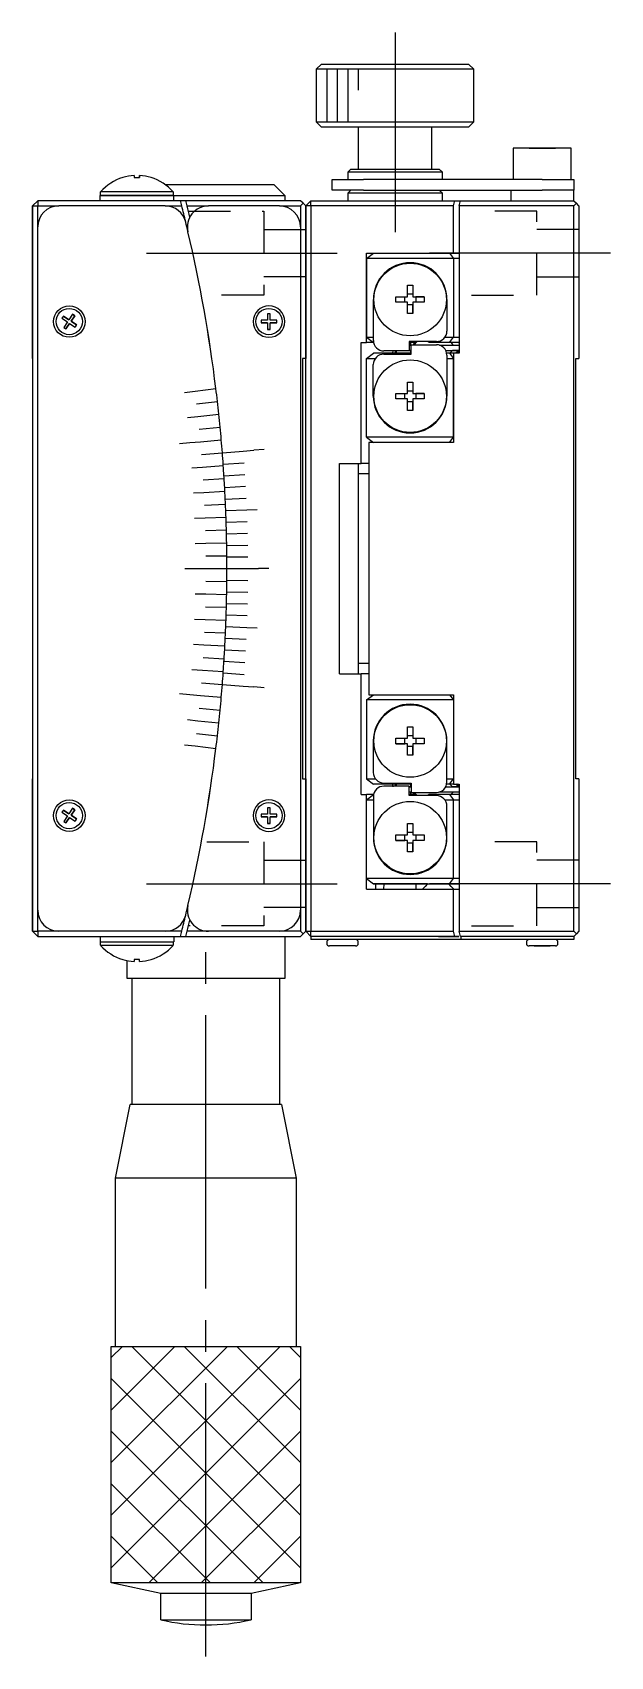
# Model space of a CAD drawing. Extents: x -73 to 144, y 109 to 287.
# Drawn here: x 116.2 to 143.7, y 209.3 to 286.6 of the extents above; entities that cross this region are included whole.
import ezdxf

# ---------------------------------------------------------------- set-up
doc = ezdxf.new("R2010")
doc.units = 0
doc.linetypes.add('CENTER', pattern=[17.5, 13, -1.5, 1.5, -1.5])
doc.linetypes.add('DASHED', pattern=[3.5, 2, -1.5])
doc.layers.get('0').update_dxf_attribs({"linetype": 'CONTINUOUS'})
doc.layers.add('CENTER', color=1, linetype='CENTER')

msp = doc.modelspace()

# ---------------------------------------------------------------- linework, layer by layer
at = {"color": 7, "linetype": 'CONTINUOUS'}
for p, q in [((129.981, 285.077), (129.731, 284.827)), ((129.981, 285.077), (133.481, 285.077)), ((133.481, 285.077), (136.981, 285.077)), ((137.231, 284.827), (136.981, 285.077)), ((133.481, 284.827), (129.731, 284.827)), ((129.731, 284.827), (129.731, 282.327)), ((137.231, 284.827), (133.481, 284.827)), ((137.231, 282.327), (137.231, 284.827)), ((129.731, 282.327), (133.481, 282.327)), ((129.731, 282.327), (129.981, 282.077)), ((133.481, 282.077), (129.981, 282.077)), ((131.731, 282.077), (131.731, 280.077)), ((133.481, 282.327), (137.231, 282.327)), ((136.981, 282.077), (133.481, 282.077)), ((135.231, 280.077), (135.231, 282.077)), ((136.981, 282.077), (137.231, 282.327)), ((141.856, 281.077), (139.106, 281.077)), ((141.856, 281.077), (139.106, 281.077)), ((139.106, 281.077), (139.106, 279.577)), ((139.856, 281.077), (140.481, 281.077)), ((140.481, 281.077), (139.856, 281.077)), ((141.106, 281.077), (140.481, 281.077)), ((140.481, 281.077), (141.106, 281.077)), ((141.856, 279.577), (141.856, 281.077)), ((120.524, 279.676), (120.525, 279.672)), ((121.069, 279.77), (121.069, 279.672)), ((121.069, 279.672), (121.329, 279.672)), ((121.329, 279.672), (121.329, 279.77)), ((121.329, 279.77), (121.329, 279.672)), ((121.873, 279.672), (121.875, 279.676)), ((121.873, 279.672), (121.875, 279.676)), ((131.381, 280.077), (131.231, 279.927)), ((133.481, 279.927), (131.231, 279.927)), ((131.231, 279.927), (131.231, 279.577)), ((131.381, 280.077), (133.481, 280.077)), ((133.481, 280.077), (135.581, 280.077)), ((135.731, 279.927), (133.481, 279.927)), ((135.731, 279.927), (135.581, 280.077)), ((135.731, 279.577), (135.731, 279.927)), ((119.474, 278.827), (119.474, 278.998)), ((122.924, 278.998), (119.474, 278.998)), ((127.731, 279.327), (122.566, 279.327)), ((122.924, 278.998), (122.924, 278.827)), ((127.731, 279.327), (128.231, 278.827)), ((130.481, 279.077), (130.481, 279.577)), ((130.481, 279.577), (131.981, 279.577)), ((131.981, 279.077), (130.481, 279.077)), ((131.381, 279.077), (131.231, 278.927)), ((135.731, 278.927), (131.231, 278.927)), ((131.231, 278.927), (131.231, 278.577)), ((140.481, 279.577), (131.981, 279.577)), ((131.981, 279.077), (140.481, 279.077)), ((135.731, 278.927), (135.581, 279.077)), ((135.731, 278.577), (135.731, 278.927)), ((138.981, 279.077), (138.981, 278.577)), ((140.481, 279.577), (141.981, 279.577)), ((141.981, 279.077), (140.481, 279.077)), ((141.981, 279.577), (141.981, 279.077)), ((141.981, 278.577), (141.981, 279.077)), ((116.231, 278.327), (116.481, 278.577)), ((116.231, 271.077), (116.231, 278.327)), ((116.231, 278.327), (116.231, 251.077)), ((116.231, 278.327), (116.481, 278.327)), ((123.266, 278.577), (116.481, 278.577)), ((116.481, 278.577), (116.481, 278.327)), ((116.481, 278.327), (117.481, 278.327)), ((116.481, 277.327), (116.481, 278.327)), ((122.547, 278.327), (117.481, 278.327)), ((119.445, 278.577), (119.445, 278.827)), ((119.445, 278.827), (119.449, 278.827)), ((119.445, 278.827), (119.449, 278.827)), ((119.449, 278.577), (119.449, 278.827)), ((119.449, 278.827), (122.949, 278.827)), ((119.449, 278.827), (119.474, 278.827)), ((122.924, 278.827), (119.474, 278.827)), ((122.547, 278.327), (123.33, 278.327)), ((122.924, 278.827), (122.949, 278.827)), ((122.924, 278.827), (128.231, 278.827)), ((122.949, 278.577), (122.949, 278.827)), ((123.525, 278.577), (123.266, 278.577)), ((128.981, 278.577), (123.525, 278.577)), ((123.588, 278.327), (124.603, 278.327)), ((127.981, 278.327), (124.603, 278.327)), ((127.981, 278.327), (128.981, 278.327)), ((128.231, 278.827), (128.231, 278.577)), ((129.106, 278.452), (128.981, 278.577)), ((128.981, 278.327), (129.106, 278.452)), ((128.981, 278.327), (128.981, 277.327)), ((129.106, 278.452), (129.231, 278.327)), ((129.481, 278.577), (129.231, 278.327)), ((129.481, 278.577), (129.231, 278.327)), ((129.231, 278.327), (129.231, 271.077)), ((129.231, 251.077), (129.231, 278.327)), ((129.481, 278.327), (129.231, 278.327)), ((129.231, 271.077), (129.231, 278.327)), ((129.481, 278.327), (129.481, 278.577)), ((129.481, 278.577), (136.33, 278.577)), ((129.481, 278.327), (129.481, 243.827)), ((136.266, 278.327), (129.481, 278.327)), ((136.266, 276.077), (136.266, 278.327)), ((136.33, 278.577), (136.588, 278.577)), ((136.525, 278.327), (136.525, 271.327)), ((141.981, 278.327), (136.525, 278.327)), ((136.588, 278.577), (141.981, 278.577)), ((141.981, 278.577), (142.106, 278.452)), ((142.106, 278.452), (141.981, 278.327)), ((141.981, 261.077), (141.981, 278.327)), ((142.231, 278.327), (142.106, 278.452)), ((142.231, 278.327), (142.231, 271.077)), ((116.481, 244.827), (116.481, 277.327)), ((123.747, 276.576), (123.739, 276.577)), ((128.981, 277.327), (128.981, 244.827)), ((123.751, 276.518), (123.76, 276.519)), ((132.128, 275.827), (132.455, 276.077)), ((132.128, 276.077), (134.981, 276.077)), ((132.128, 275.827), (132.128, 276.077)), ((132.128, 275.827), (132.128, 272.077)), ((136.266, 275.827), (132.128, 275.827)), ((132.128, 272.077), (132.128, 275.827)), ((134.981, 276.077), (136.266, 276.077)), ((136.072, 276.077), (136.266, 275.827)), ((136.266, 276.077), (136.525, 276.077)), ((136.266, 275.827), (136.266, 272.077)), ((136.525, 275.827), (136.266, 275.827)), ((124.065, 275.099), (124.059, 275.098)), ((134.069, 274.551), (134.329, 274.551)), ((134.069, 274.007), (134.069, 274.551)), ((134.329, 274.551), (134.329, 274.007)), ((134.329, 274.551), (134.329, 274.139)), ((132.449, 271.927), (132.449, 273.877)), ((133.525, 274.007), (134.069, 274.007)), ((133.525, 273.747), (133.525, 274.007)), ((133.525, 274.007), (133.938, 274.007)), ((134.069, 273.747), (133.525, 273.747)), ((133.938, 274.007), (134.069, 274.007)), ((133.938, 273.747), (133.938, 274.007)), ((134.069, 274.139), (134.329, 274.139)), ((134.069, 273.203), (134.069, 273.747)), ((134.329, 273.615), (134.069, 273.615)), ((134.329, 274.139), (134.329, 274.007)), ((134.329, 274.007), (134.873, 274.007)), ((134.329, 274.007), (134.461, 274.007)), ((134.329, 273.747), (134.329, 273.203)), ((134.873, 273.747), (134.329, 273.747)), ((134.329, 273.747), (134.329, 273.615)), ((134.329, 273.203), (134.329, 273.615)), ((134.873, 274.007), (134.461, 274.007)), ((134.461, 274.007), (134.461, 273.747)), ((134.873, 274.007), (134.873, 273.747)), ((135.949, 273.877), (135.949, 272.377)), ((117.705, 273.088), (117.635, 272.985)), ((117.635, 272.985), (117.894, 272.81)), ((117.964, 272.914), (117.705, 273.088)), ((117.705, 273.088), (117.964, 272.914)), ((117.894, 272.81), (117.72, 272.551)), ((117.823, 272.481), (117.998, 272.74)), ((117.998, 272.74), (117.823, 272.481)), ((118.139, 273.173), (117.964, 272.914)), ((117.998, 272.74), (118.257, 272.566)), ((118.068, 272.844), (118.242, 273.103)), ((118.242, 273.103), (118.068, 272.844)), ((118.327, 272.669), (118.068, 272.844)), ((118.068, 272.844), (118.327, 272.669)), ((118.242, 273.103), (118.139, 273.173)), ((118.139, 273.173), (118.242, 273.103)), ((127.106, 272.89), (127.106, 272.765)), ((127.419, 272.89), (127.106, 272.89)), ((127.106, 272.765), (127.419, 272.765)), ((127.419, 272.765), (127.106, 272.765)), ((127.419, 273.202), (127.419, 272.89)), ((127.544, 273.202), (127.419, 273.202)), ((127.419, 272.765), (127.419, 272.452)), ((127.544, 272.89), (127.544, 273.202)), ((127.856, 272.89), (127.544, 272.89)), ((127.544, 272.452), (127.544, 272.765)), ((127.544, 272.765), (127.856, 272.765)), ((127.856, 272.765), (127.544, 272.765)), ((127.856, 272.765), (127.856, 272.89)), ((134.329, 273.203), (134.069, 273.203)), ((117.72, 272.551), (117.823, 272.481)), ((118.257, 272.566), (118.327, 272.669)), ((118.327, 272.669), (118.257, 272.566)), ((127.419, 272.452), (127.544, 272.452)), ((127.544, 272.452), (127.419, 272.452)), ((132.128, 272.077), (132.455, 271.827)), ((132.128, 271.827), (132.128, 272.077)), ((132.128, 272.077), (132.449, 272.077)), ((135.849, 272.077), (136.266, 272.077)), ((136.072, 271.827), (136.266, 272.077)), ((136.266, 272.077), (136.525, 272.077)), ((131.869, 271.827), (132.128, 271.827)), ((131.869, 266.077), (131.869, 271.827)), ((132.455, 271.827), (132.128, 271.827)), ((132.128, 271.077), (132.455, 271.327)), ((132.459, 271.827), (132.455, 271.827)), ((133.427, 271.327), (132.455, 271.327)), ((132.945, 271.277), (134.245, 271.277)), ((134.149, 271.427), (132.949, 271.427)), ((134.149, 271.427), (132.949, 271.427)), ((133.379, 271.33), (133.39, 271.452)), ((134.245, 271.327), (133.427, 271.327)), ((133.465, 271.277), (133.427, 271.327)), ((133.481, 271.427), (133.481, 271.327)), ((133.531, 271.427), (133.538, 271.327)), ((135.449, 271.877), (134.149, 271.877)), ((134.149, 271.877), (134.149, 271.427)), ((135.449, 271.877), (134.149, 271.877)), ((134.481, 271.827), (134.149, 271.827)), ((134.149, 271.702), (134.245, 271.702)), ((134.149, 271.452), (134.245, 271.452)), ((134.149, 271.452), (134.245, 271.452)), ((134.245, 271.452), (134.149, 271.452)), ((134.245, 271.452), (134.149, 271.452)), ((134.231, 271.702), (134.231, 271.827)), ((134.245, 271.452), (134.231, 271.452)), ((134.231, 271.327), (134.231, 271.452)), ((134.245, 271.452), (134.231, 271.452)), ((134.231, 271.452), (134.245, 271.452)), ((134.245, 271.452), (134.231, 271.452)), ((134.245, 271.277), (134.245, 271.727)), ((134.245, 271.727), (135.445, 271.727)), ((134.409, 271.827), (134.34, 271.727)), ((134.534, 271.877), (134.388, 271.727)), ((135.103, 271.827), (135.038, 271.877)), ((136.072, 271.827), (135.103, 271.827)), ((135.601, 271.702), (136.525, 271.702)), ((135.892, 271.452), (136.241, 271.452)), ((135.892, 271.452), (136.525, 271.452)), ((136.072, 271.327), (135.935, 271.327)), ((135.945, 271.227), (135.945, 269.277)), ((136.525, 271.827), (136.072, 271.827)), ((136.072, 271.327), (136.266, 271.077)), ((136.266, 271.327), (136.072, 271.327)), ((136.092, 271.327), (136.214, 271.452)), ((136.252, 271.702), (136.168, 271.827)), ((136.525, 271.452), (136.214, 271.452)), ((136.214, 271.452), (136.525, 271.452)), ((136.241, 271.452), (136.525, 271.452)), ((136.266, 271.327), (136.266, 271.077)), ((136.525, 271.327), (136.266, 271.327)), ((136.525, 271.794), (136.491, 271.827)), ((136.525, 271.342), (136.511, 271.327)), ((129.081, 271.077), (129.081, 251.077)), ((129.231, 271.077), (129.081, 271.077)), ((132.128, 267.327), (132.128, 271.077)), ((132.128, 271.077), (132.545, 271.077)), ((132.445, 269.277), (132.445, 270.777)), ((135.945, 271.077), (136.266, 271.077)), ((136.266, 267.327), (136.266, 271.077)), ((136.266, 271.077), (136.266, 267.327)), ((142.081, 271.077), (142.231, 271.077)), ((142.081, 251.077), (142.081, 271.077)), ((134.069, 269.951), (134.329, 269.951)), ((134.069, 269.407), (134.069, 269.951)), ((134.329, 269.951), (134.329, 269.407)), ((134.329, 269.951), (134.329, 269.539)), ((133.525, 269.407), (134.069, 269.407)), ((133.525, 269.147), (133.525, 269.407)), ((133.525, 269.407), (133.938, 269.407)), ((134.069, 269.147), (133.525, 269.147)), ((133.938, 269.407), (134.069, 269.407)), ((133.938, 269.147), (133.938, 269.407)), ((134.069, 269.539), (134.329, 269.539)), ((134.069, 268.603), (134.069, 269.147)), ((134.329, 269.015), (134.069, 269.015)), ((134.329, 269.539), (134.329, 269.407)), ((134.329, 269.407), (134.873, 269.407)), ((134.329, 269.407), (134.461, 269.407)), ((134.329, 269.147), (134.329, 268.603)), ((134.873, 269.147), (134.329, 269.147)), ((134.329, 269.147), (134.329, 269.015)), ((134.329, 268.603), (134.329, 269.015)), ((134.873, 269.407), (134.461, 269.407)), ((134.461, 269.407), (134.461, 269.147)), ((134.873, 269.407), (134.873, 269.147)), ((134.329, 268.603), (134.069, 268.603)), ((136.266, 267.327), (132.128, 267.327)), ((132.128, 267.327), (132.455, 267.077)), ((136.072, 267.077), (136.266, 267.327)), ((136.266, 267.327), (136.266, 267.077)), ((132.231, 267.077), (132.231, 255.077)), ((136.266, 267.077), (132.231, 267.077)), ((132.231, 267.077), (132.231, 255.077)), ((130.831, 266.077), (131.869, 266.077)), ((130.831, 256.077), (130.831, 266.077)), ((131.731, 266.077), (131.731, 256.077)), ((132.231, 266.077), (131.869, 266.077)), ((132.231, 265.577), (131.731, 265.577)), ((141.981, 243.827), (141.981, 261.077)), ((131.731, 256.577), (132.231, 256.577)), ((130.831, 256.077), (131.869, 256.077)), ((131.869, 250.327), (131.869, 256.077)), ((132.231, 256.077), (131.869, 256.077)), ((132.128, 254.827), (132.455, 255.077)), ((132.231, 255.077), (136.266, 255.077)), ((136.072, 255.077), (136.266, 254.827)), ((136.266, 255.077), (136.266, 254.827)), ((136.266, 254.827), (132.128, 254.827)), ((132.128, 254.827), (132.128, 251.077)), ((136.266, 254.827), (136.266, 251.077)), ((136.266, 254.827), (136.266, 251.077)), ((134.069, 253.551), (134.329, 253.551)), ((134.069, 253.007), (134.069, 253.551)), ((134.329, 253.551), (134.329, 253.007)), ((134.329, 253.551), (134.329, 253.139)), ((132.445, 252.877), (132.445, 251.377)), ((133.525, 253.007), (134.069, 253.007)), ((133.525, 252.747), (133.525, 253.007)), ((134.069, 252.747), (133.525, 252.747)), ((133.525, 252.747), (133.938, 252.747)), ((133.938, 252.747), (133.938, 253.007)), ((134.069, 252.747), (133.938, 252.747)), ((134.069, 253.139), (134.329, 253.139)), ((134.069, 252.203), (134.069, 252.747)), ((134.329, 252.615), (134.069, 252.615)), ((134.329, 253.139), (134.329, 253.007)), ((134.329, 253.007), (134.873, 253.007)), ((134.329, 252.747), (134.329, 252.203)), ((134.873, 252.747), (134.329, 252.747)), ((134.329, 252.747), (134.329, 252.615)), ((134.461, 252.747), (134.329, 252.747)), ((134.329, 252.203), (134.329, 252.615)), ((134.461, 253.007), (134.461, 252.747)), ((134.873, 252.747), (134.461, 252.747)), ((134.873, 253.007), (134.873, 252.747)), ((135.945, 250.927), (135.945, 252.877)), ((134.329, 252.203), (134.069, 252.203)), ((116.231, 243.827), (116.231, 251.077)), ((116.231, 251.077), (116.231, 243.827)), ((129.081, 251.077), (129.231, 251.077)), ((129.231, 251.077), (129.231, 243.827)), ((129.231, 243.827), (129.231, 251.077)), ((129.231, 243.827), (129.231, 251.077)), ((132.128, 251.077), (132.455, 250.827)), ((132.128, 251.077), (132.545, 251.077)), ((135.945, 251.077), (136.266, 251.077)), ((136.072, 250.827), (136.266, 251.077)), ((136.266, 251.077), (136.266, 250.827)), ((142.231, 251.077), (142.081, 251.077)), ((142.231, 251.077), (142.231, 243.827)), ((131.869, 250.327), (132.128, 250.327)), ((132.128, 250.077), (132.455, 250.327)), ((132.128, 250.077), (132.128, 250.327)), ((132.455, 250.327), (132.128, 250.327)), ((133.427, 250.827), (132.455, 250.827)), ((132.459, 250.327), (132.455, 250.327)), ((132.945, 250.877), (134.245, 250.877)), ((134.149, 250.727), (132.949, 250.727)), ((134.149, 250.727), (132.949, 250.727)), ((133.39, 250.702), (133.379, 250.823)), ((133.465, 250.877), (133.427, 250.827)), ((134.245, 250.827), (133.427, 250.827)), ((133.481, 250.827), (133.481, 250.727)), ((133.538, 250.827), (133.531, 250.727)), ((134.149, 250.277), (134.149, 250.727)), ((134.149, 250.702), (134.245, 250.702)), ((134.149, 250.702), (134.245, 250.702)), ((134.245, 250.702), (134.149, 250.702)), ((134.245, 250.702), (134.149, 250.702)), ((134.149, 250.452), (134.245, 250.452)), ((134.481, 250.327), (134.149, 250.327)), ((134.231, 250.702), (134.231, 250.827)), ((134.245, 250.702), (134.231, 250.702)), ((134.245, 250.702), (134.231, 250.702)), ((134.231, 250.702), (134.245, 250.702)), ((134.245, 250.702), (134.231, 250.702)), ((134.231, 250.327), (134.231, 250.452)), ((134.245, 250.877), (134.245, 250.427)), ((134.245, 250.427), (135.445, 250.427)), ((134.34, 250.427), (134.409, 250.327)), ((134.388, 250.427), (134.534, 250.277)), ((135.103, 250.327), (135.038, 250.277)), ((136.072, 250.327), (135.103, 250.327)), ((135.601, 250.452), (136.525, 250.452)), ((135.892, 250.702), (136.241, 250.702)), ((135.892, 250.702), (136.525, 250.702)), ((136.072, 250.827), (135.935, 250.827)), ((136.266, 250.827), (136.072, 250.827)), ((136.072, 250.327), (136.266, 250.077)), ((136.525, 250.327), (136.072, 250.327)), ((136.214, 250.702), (136.092, 250.827)), ((136.168, 250.327), (136.252, 250.452)), ((136.525, 250.702), (136.214, 250.702)), ((136.214, 250.702), (136.525, 250.702)), ((136.241, 250.702), (136.525, 250.702)), ((136.266, 250.827), (136.525, 250.827)), ((136.491, 250.327), (136.525, 250.36)), ((136.525, 250.812), (136.511, 250.827)), ((136.525, 250.827), (136.525, 243.827)), ((117.705, 249.588), (117.635, 249.485)), ((117.964, 249.414), (117.705, 249.588)), ((117.705, 249.588), (117.964, 249.414)), ((118.139, 249.673), (117.964, 249.414)), ((118.068, 249.344), (118.242, 249.603)), ((118.242, 249.603), (118.068, 249.344)), ((118.242, 249.603), (118.139, 249.673)), ((118.139, 249.673), (118.242, 249.603)), ((127.419, 249.702), (127.419, 249.39)), ((127.544, 249.702), (127.419, 249.702)), ((127.544, 249.39), (127.544, 249.702)), ((132.128, 246.327), (132.128, 250.077)), ((132.128, 246.327), (132.128, 250.077)), ((132.128, 250.077), (132.449, 250.077)), ((132.449, 250.227), (132.449, 248.277)), ((135.449, 250.277), (134.149, 250.277)), ((135.449, 250.277), (134.149, 250.277)), ((135.849, 250.077), (136.266, 250.077)), ((135.949, 248.277), (135.949, 249.777)), ((136.266, 246.327), (136.266, 250.077)), ((136.266, 250.077), (136.525, 250.077)), ((117.635, 249.485), (117.894, 249.31)), ((117.894, 249.31), (117.72, 249.051)), ((117.72, 249.051), (117.823, 248.981)), ((117.823, 248.981), (117.998, 249.24)), ((117.998, 249.24), (117.823, 248.981)), ((117.998, 249.24), (118.257, 249.066)), ((118.327, 249.169), (118.068, 249.344)), ((118.068, 249.344), (118.327, 249.169)), ((118.257, 249.066), (118.327, 249.169)), ((118.327, 249.169), (118.257, 249.066)), ((127.106, 249.39), (127.106, 249.265)), ((127.419, 249.39), (127.106, 249.39)), ((127.106, 249.265), (127.419, 249.265)), ((127.419, 249.265), (127.106, 249.265)), ((127.419, 249.265), (127.419, 248.952)), ((127.419, 248.952), (127.544, 248.952)), ((127.544, 248.952), (127.419, 248.952)), ((127.856, 249.39), (127.544, 249.39)), ((127.544, 248.952), (127.544, 249.265)), ((127.544, 249.265), (127.856, 249.265)), ((127.856, 249.265), (127.544, 249.265)), ((127.856, 249.265), (127.856, 249.39)), ((134.069, 248.951), (134.329, 248.951)), ((134.069, 248.407), (134.069, 248.951)), ((134.329, 248.951), (134.329, 248.407)), ((134.329, 248.951), (134.329, 248.539)), ((133.525, 248.407), (134.069, 248.407)), ((133.525, 248.147), (133.525, 248.407)), ((134.069, 248.147), (133.525, 248.147)), ((133.525, 248.147), (133.938, 248.147)), ((133.938, 248.147), (133.938, 248.407)), ((134.069, 248.147), (133.938, 248.147)), ((134.069, 248.539), (134.329, 248.539)), ((134.069, 247.603), (134.069, 248.147)), ((134.329, 248.015), (134.069, 248.015)), ((134.329, 248.539), (134.329, 248.407)), ((134.329, 248.407), (134.873, 248.407)), ((134.329, 248.147), (134.329, 247.603)), ((134.873, 248.147), (134.329, 248.147)), ((134.461, 248.147), (134.329, 248.147)), ((134.329, 248.147), (134.329, 248.015)), ((134.329, 247.603), (134.329, 248.015)), ((134.461, 248.407), (134.461, 248.147)), ((134.873, 248.147), (134.461, 248.147)), ((134.873, 248.407), (134.873, 248.147)), ((134.329, 247.603), (134.069, 247.603)), ((136.266, 246.327), (132.128, 246.327)), ((132.128, 246.327), (132.455, 246.077)), ((132.128, 245.827), (132.128, 246.327)), ((132.128, 245.827), (134.781, 245.827)), ((134.731, 246.077), (132.455, 246.077)), ((132.455, 246.077), (136.072, 246.077)), ((132.573, 245.827), (132.563, 246.077)), ((132.947, 246.077), (132.938, 245.827)), ((134.731, 246.077), (134.481, 246.077)), ((135.031, 246.077), (134.481, 246.077)), ((134.481, 245.827), (134.481, 246.077)), ((134.906, 245.952), (134.781, 245.827)), ((134.781, 245.827), (134.981, 245.827)), ((135.031, 246.077), (134.906, 245.952)), ((134.981, 245.827), (135.631, 245.827)), ((135.631, 245.827), (136.266, 245.827)), ((136.156, 245.952), (136.031, 246.077)), ((136.072, 246.077), (136.266, 246.327)), ((136.072, 246.077), (136.525, 246.077)), ((136.281, 245.827), (136.156, 245.952)), ((136.525, 246.327), (136.266, 246.327)), ((136.266, 243.827), (136.266, 245.827)), ((136.266, 245.827), (136.525, 245.827)), ((116.481, 243.827), (116.481, 244.827)), ((128.981, 244.827), (128.981, 243.827)), ((116.231, 243.827), (116.481, 243.827)), ((116.231, 243.827), (116.481, 243.577)), ((117.481, 243.827), (116.481, 243.827)), ((116.481, 243.827), (116.481, 243.577)), ((116.481, 243.577), (123.266, 243.577)), ((122.547, 243.827), (117.481, 243.827)), ((119.445, 243.577), (119.445, 243.327)), ((119.449, 243.577), (119.449, 243.327)), ((123.33, 243.827), (122.547, 243.827)), ((122.949, 243.577), (122.949, 243.327)), ((123.266, 243.577), (123.525, 243.577)), ((123.525, 243.577), (128.981, 243.577)), ((124.603, 243.827), (123.588, 243.827)), ((127.981, 243.827), (124.603, 243.827)), ((128.981, 243.827), (127.981, 243.827)), ((128.231, 243.577), (128.231, 241.577)), ((129.106, 243.702), (128.981, 243.827)), ((128.981, 243.577), (129.106, 243.702)), ((129.231, 243.827), (129.106, 243.702)), ((129.231, 243.827), (129.481, 243.827)), ((129.231, 243.827), (129.481, 243.577)), ((129.231, 243.827), (129.481, 243.577)), ((129.481, 243.577), (129.481, 243.827)), ((129.481, 243.827), (136.266, 243.827)), ((130.481, 243.577), (129.481, 243.577)), ((129.481, 243.577), (129.481, 243.427)), ((129.481, 243.577), (129.481, 243.427)), ((130.481, 243.427), (129.481, 243.427)), ((135.547, 243.577), (130.481, 243.577)), ((135.547, 243.577), (130.481, 243.577)), ((130.581, 243.427), (130.481, 243.427)), ((131.381, 243.427), (130.581, 243.427)), ((135.547, 243.427), (131.381, 243.427)), ((136.33, 243.577), (135.547, 243.577)), ((135.547, 243.577), (136.33, 243.577)), ((136.52, 243.427), (135.547, 243.427)), ((136.33, 243.577), (136.52, 243.577)), ((136.52, 243.577), (136.33, 243.577)), ((136.603, 243.427), (136.52, 243.427)), ((136.525, 243.827), (141.981, 243.827)), ((137.603, 243.577), (136.588, 243.577)), ((136.603, 243.577), (136.603, 243.427)), ((137.603, 243.427), (136.603, 243.427)), ((140.981, 243.577), (137.603, 243.577)), ((140.981, 243.577), (137.603, 243.577)), ((140.081, 243.427), (137.603, 243.427)), ((140.881, 243.427), (140.081, 243.427)), ((140.981, 243.427), (140.881, 243.427)), ((141.981, 243.577), (140.981, 243.577)), ((141.981, 243.427), (140.981, 243.427)), ((141.981, 243.827), (142.106, 243.702)), ((142.106, 243.702), (141.981, 243.577)), ((141.981, 243.577), (141.981, 243.427)), ((142.231, 243.827), (142.106, 243.702)), ((119.445, 243.327), (119.449, 243.327)), ((119.445, 243.327), (119.449, 243.327)), ((119.449, 243.327), (119.474, 243.327)), ((119.449, 243.327), (119.475, 243.327)), ((119.449, 243.327), (119.474, 243.327)), ((119.474, 243.156), (119.474, 243.327)), ((119.474, 243.327), (122.924, 243.327)), ((119.474, 243.156), (122.924, 243.156)), ((119.475, 243.327), (119.488, 243.327)), ((119.488, 243.327), (119.963, 243.327)), ((119.963, 243.327), (120.974, 243.327)), ((120.974, 243.327), (121.019, 243.327)), ((121.019, 243.327), (121.11, 243.327)), ((121.11, 243.327), (121.473, 243.327)), ((121.473, 243.327), (122.37, 243.327)), ((122.37, 243.327), (122.947, 243.327)), ((122.924, 243.327), (122.945, 243.327)), ((122.924, 243.327), (122.924, 243.156)), ((122.924, 243.327), (122.949, 243.327)), ((122.947, 243.327), (122.949, 243.327)), ((130.231, 243.302), (130.231, 243.252)), ((131.606, 243.127), (130.356, 243.127)), ((130.705, 243.127), (130.635, 243.127)), ((130.894, 243.127), (130.72, 243.127)), ((130.964, 243.127), (130.894, 243.127)), ((131.068, 243.127), (130.964, 243.127)), ((131.327, 243.127), (131.068, 243.127)), ((131.731, 243.252), (131.731, 243.302)), ((139.731, 243.302), (139.731, 243.252)), ((141.106, 243.127), (139.856, 243.127)), ((140.419, 243.127), (139.856, 243.127)), ((140.106, 243.127), (140.419, 243.127)), ((140.419, 243.127), (140.106, 243.127)), ((140.544, 243.127), (140.419, 243.127)), ((140.419, 243.127), (140.544, 243.127)), ((140.544, 243.127), (140.419, 243.127)), ((141.106, 243.127), (140.544, 243.127)), ((140.856, 243.127), (140.544, 243.127)), ((140.544, 243.127), (140.856, 243.127)), ((141.231, 243.252), (141.231, 243.302)), ((120.525, 242.482), (120.524, 242.479)), ((120.731, 241.577), (120.731, 242.429)), ((121.329, 242.482), (121.069, 242.482)), ((121.069, 242.482), (121.069, 242.384)), ((121.329, 242.384), (121.329, 242.482)), ((121.329, 242.384), (121.329, 242.482)), ((121.875, 242.479), (121.873, 242.482)), ((121.875, 242.479), (121.873, 242.482)), ((128.231, 241.577), (120.731, 241.577)), ((120.981, 235.577), (120.981, 241.577)), ((127.981, 241.577), (127.981, 235.577)), ((120.181, 232.077), (120.881, 235.577)), ((124.481, 235.577), (120.881, 235.577)), ((128.081, 235.577), (124.481, 235.577)), ((128.081, 235.577), (128.781, 232.077)), ((124.481, 232.077), (120.181, 232.077)), ((120.181, 224.077), (120.181, 232.077)), ((128.781, 232.077), (124.481, 232.077)), ((128.781, 232.077), (128.781, 224.077)), ((119.981, 212.827), (119.981, 224.077)), ((119.981, 224.077), (128.981, 224.077)), ((128.981, 224.077), (128.981, 212.827)), ((122.331, 212.327), (119.981, 212.827)), ((128.981, 212.827), (119.981, 212.827)), ((128.981, 212.827), (126.631, 212.327)), ((122.331, 211.077), (122.331, 212.327)), ((126.631, 212.327), (122.331, 212.327)), ((126.631, 212.327), (126.631, 211.077)), ((122.331, 211.077), (124.481, 211.077)), ((124.481, 211.077), (126.631, 211.077))]:
    msp.add_line(p, q, dxfattribs=at)
at = {"color": 3, "linetype": 'CONTINUOUS'}
for p, q in [((130.231, 284.827), (130.231, 282.327)), ((130.731, 284.827), (130.731, 282.327)), ((131.231, 284.827), (131.231, 282.327)), ((131.731, 284.827), (131.731, 283.827)), ((123.965, 269.517), (124.957, 269.638)), ((123.469, 269.456), (123.965, 269.517)), ((124.036, 268.916), (125.029, 269.03)), ((123.604, 268.263), (124.102, 268.316)), ((124.102, 268.316), (125.096, 268.42)), ((124.162, 267.714), (125.158, 267.81)), ((123.221, 267.025), (123.719, 267.069)), ((123.719, 267.069), (124.218, 267.113)), ((124.218, 267.113), (125.214, 267.2)), ((124.268, 266.51), (125.265, 266.589)), ((125.265, 266.589), (126.261, 266.667)), ((126.261, 266.667), (126.76, 266.707)), ((127.258, 266.746), (126.76, 266.707)), ((123.814, 265.873), (124.312, 265.908)), ((124.312, 265.908), (125.31, 265.977)), ((125.306, 266.039), (126.303, 266.109)), ((124.352, 265.305), (125.35, 265.366)), ((125.342, 265.488), (126.34, 265.551)), ((125.375, 264.937), (126.373, 264.992)), ((123.887, 264.675), (124.386, 264.701)), ((124.386, 264.701), (125.385, 264.754)), ((125.403, 264.386), (126.402, 264.433)), ((123.939, 263.476), (124.439, 263.494)), ((124.415, 264.098), (125.414, 264.141)), ((124.439, 263.494), (125.438, 263.529)), ((125.427, 263.835), (126.426, 263.874)), ((126.426, 263.874), (126.926, 263.894)), ((124.457, 262.89), (125.457, 262.916)), ((125.446, 263.284), (126.446, 263.315)), ((125.462, 262.732), (126.461, 262.756)), ((123.971, 262.277), (124.471, 262.286)), ((124.471, 262.286), (125.47, 262.303)), ((125.472, 262.181), (126.472, 262.196)), ((124.478, 261.681), (125.478, 261.69)), ((125.479, 261.629), (126.479, 261.637)), ((123.481, 261.077), (123.981, 261.077)), ((123.981, 261.077), (124.481, 261.077)), ((124.478, 260.473), (125.478, 260.464)), ((124.481, 261.077), (125.481, 261.077)), ((125.479, 260.525), (126.479, 260.517)), ((125.481, 261.077), (126.481, 261.077)), ((126.481, 261.077), (126.981, 261.077)), ((127.481, 261.077), (126.981, 261.077)), ((123.971, 259.877), (124.471, 259.868)), ((124.471, 259.868), (125.47, 259.851)), ((125.472, 259.974), (126.472, 259.958)), ((124.457, 259.264), (125.457, 259.238)), ((125.446, 258.87), (126.446, 258.839)), ((125.462, 259.422), (126.461, 259.398)), ((123.939, 258.678), (124.439, 258.66)), ((124.415, 258.056), (125.414, 258.013)), ((124.439, 258.66), (125.438, 258.625)), ((125.427, 258.319), (126.426, 258.28)), ((126.426, 258.28), (126.926, 258.26)), ((123.887, 257.479), (124.386, 257.453)), ((124.386, 257.453), (125.385, 257.4)), ((125.403, 257.768), (126.402, 257.721)), ((124.352, 256.849), (125.35, 256.788)), ((125.342, 256.666), (126.34, 256.603)), ((125.375, 257.217), (126.373, 257.162)), ((123.814, 256.281), (124.312, 256.246)), ((124.312, 256.246), (125.31, 256.177)), ((125.306, 256.116), (126.303, 256.045)), ((123.221, 255.129), (123.719, 255.085)), ((123.719, 255.085), (124.218, 255.042)), ((124.218, 255.042), (125.214, 254.954)), ((124.268, 255.644), (125.265, 255.565)), ((125.265, 255.565), (126.261, 255.487)), ((126.261, 255.487), (126.76, 255.448)), ((127.258, 255.408), (126.76, 255.448)), ((124.162, 254.44), (125.158, 254.344)), ((123.604, 253.891), (124.102, 253.838)), ((124.102, 253.838), (125.096, 253.734)), ((123.469, 252.699), (123.965, 252.638)), ((123.965, 252.638), (124.957, 252.516)), ((124.036, 253.238), (125.029, 253.125)), ((120.51, 224.077), (119.981, 223.548)), ((123.01, 224.077), (119.981, 221.048)), ((125.51, 224.077), (119.981, 218.548)), ((128.01, 224.077), (119.981, 216.048)), ((120.952, 224.077), (128.981, 216.048)), ((123.452, 224.077), (128.981, 218.548)), ((125.952, 224.077), (128.981, 221.048)), ((128.452, 224.077), (128.981, 223.548)), ((128.981, 222.548), (119.981, 213.548)), ((119.981, 222.548), (128.981, 213.548)), ((119.981, 220.048), (127.202, 212.827)), ((128.981, 220.048), (121.76, 212.827)), ((119.981, 217.548), (124.702, 212.827)), ((128.981, 217.548), (124.26, 212.827)), ((119.981, 215.048), (122.202, 212.827)), ((128.981, 215.048), (126.76, 212.827))]:
    msp.add_line(p, q, dxfattribs=at)
at = {"color": 3, "linetype": 'DASHED'}
for p, q in [((123.651, 278.077), (127.231, 278.077)), ((127.231, 278.077), (127.231, 274.077)), ((140.231, 278.077), (137.117, 278.077)), ((140.231, 274.077), (140.231, 278.077)), ((127.231, 277.202), (129.231, 277.202)), ((142.231, 277.202), (140.231, 277.202)), ((129.231, 274.952), (127.231, 274.952)), ((140.231, 274.952), (142.231, 274.952)), ((127.231, 274.077), (124.522, 274.077)), ((137.117, 274.077), (140.231, 274.077)), ((124.522, 248.077), (127.231, 248.077)), ((127.231, 248.077), (127.231, 244.077)), ((140.231, 248.077), (137.117, 248.077)), ((140.231, 244.077), (140.231, 248.077)), ((127.231, 247.202), (129.231, 247.202)), ((142.231, 247.202), (140.231, 247.202)), ((134.481, 245.827), (134.481, 246.077)), ((129.231, 244.952), (127.231, 244.952)), ((140.231, 244.952), (142.231, 244.952)), ((127.231, 244.077), (123.651, 244.077)), ((137.117, 244.077), (140.231, 244.077))]:
    msp.add_line(p, q, dxfattribs=at)
at = {"color": 7, "linetype": 'CONTINUOUS', "const_width": 0.1}
for points in [[(136.394, 271.327), (136.412, 271.343), (136.43, 271.359), (136.447, 271.374), (136.463, 271.389), (136.48, 271.403), (136.495, 271.416), (136.51, 271.429), (136.525, 271.441)], [(136.394, 250.827), (136.412, 250.811), (136.43, 250.795), (136.447, 250.78), (136.463, 250.765), (136.48, 250.751), (136.495, 250.738), (136.51, 250.725), (136.525, 250.713)]]:
    msp.add_lwpolyline(points, dxfattribs=at)
at = {"color": 7, "linetype": 'CONTINUOUS'}
for centre, radius in [((134.199, 273.877), 1.725), ((117.981, 272.827), 0.75), ((134.199, 269.277), 1.725), ((134.199, 252.877), 1.725), ((117.981, 249.327), 0.75), ((134.199, 248.277), 1.725)]:
    msp.add_circle(centre, radius, dxfattribs=at)
at = {"color": 3, "linetype": 'CONTINUOUS'}
for centre in [(117.981, 272.827), (127.481, 272.827), (117.981, 249.327), (127.481, 249.327)]:
    msp.add_circle(centre, 0.625, dxfattribs=at)
at = {"color": 7, "linetype": 'CONTINUOUS'}
for centre, radius, start, end in [((121.199, 277.477), 2.3, 107.07998, 138.59038), ((121.199, 277.477), 2.296, 93.24538, 107.06558), ((121.199, 277.477), 2.296, 72.93442, 86.75462), ((121.199, 277.477), 2.3, 41.40962, 72.92002), ((117.481, 277.327), 1, 90, 180), ((122.547, 277.327), 1, 13.57141, 90), ((55.231, 261.077), 70.25, 14.21443, 14.42487), ((55.231, 261.077), 70.25, 13.57141, 14.21443), ((55.231, 261.077), 70.5, 14.16297, 14.37262), ((55.231, 261.077), 70.5, 13.7182, 14.16297), ((124.603, 277.327), 1, 90, 193.18348), ((127.981, 277.327), 1, 0, 90), ((68.231, 295.827), 70.25, 345.57513, 345.78557), ((68.231, 295.827), 70.5, 345.62738, 345.83703), ((55.231, 261.077), 70.25, 13.18348, 13.57141), ((55.231, 261.077), 70.25, 6.99987, 13.18348), ((55.231, 261.077), 70.25, 7, 13.18348), ((134.199, 273.877), 1.75, 0, 180), ((127.481, 272.827), 0.75, 270, 180), ((127.481, 272.827), 0.75, 180, 270), ((132.949, 271.927), 0.5, 180, 270), ((135.449, 272.377), 0.5, 270, 0), ((132.945, 270.777), 0.5, 90, 180), ((135.445, 271.227), 0.5, 0, 90), ((55.231, 261.077), 70.25, 6.4999, 6.99987), ((55.231, 261.077), 70.25, 6.5, 7), ((55.231, 261.077), 70.25, 6, 6.5), ((55.231, 261.077), 70.25, 6, 6.4999), ((134.195, 269.277), 1.75, 180, 0), ((55.231, 261.077), 70.25, 5.5001, 6), ((55.231, 261.077), 70.25, 5.5, 6), ((55.231, 261.077), 70.25, 5.00013, 5.5001), ((55.231, 261.077), 70.25, 5, 5.5), ((55.231, 261.077), 70.25, 4.5, 5.00013), ((55.231, 261.077), 70.25, 4.5, 5), ((55.231, 261.077), 70.25, 4.05, 4.5), ((55.231, 261.077), 70.25, 4.05, 4.5), ((55.231, 261.077), 70.25, 4, 4.05), ((55.231, 261.077), 70.25, 4, 4.05), ((55.231, 261.077), 70.25, 3.6, 4), ((55.231, 261.077), 70.25, 3.6, 4), ((55.231, 261.077), 70.25, 3.5, 3.6), ((55.231, 261.077), 70.25, 3.5, 3.6), ((55.231, 261.077), 70.25, 3.15, 3.5), ((55.231, 261.077), 70.25, 3.15, 3.5), ((55.231, 261.077), 70.25, 3, 3.15), ((55.231, 261.077), 70.25, 3, 3.15), ((55.231, 261.077), 70.25, 2.7, 3), ((55.231, 261.077), 70.25, 2.7, 3), ((55.231, 261.077), 70.25, 2.5, 2.7), ((55.231, 261.077), 70.25, 2.5, 2.7), ((55.231, 261.077), 70.25, 2.25, 2.5), ((55.231, 261.077), 70.25, 2.25, 2.5), ((55.231, 261.077), 70.25, 2, 2.25), ((55.231, 261.077), 70.25, 2, 2.25), ((55.231, 261.077), 70.25, 1.8, 2), ((55.231, 261.077), 70.25, 1.8, 2), ((55.231, 261.077), 70.25, 1.5, 1.8), ((55.231, 261.077), 70.25, 1.5, 1.8), ((55.231, 261.077), 70.25, 1.35, 1.5), ((55.231, 261.077), 70.25, 1.35, 1.5), ((55.231, 261.077), 70.25, 1, 1.35), ((55.231, 261.077), 70.25, 1, 1.35), ((55.231, 261.077), 70.25, 0.9, 1), ((55.231, 261.077), 70.25, 0.9, 1), ((55.231, 261.077), 70.25, 0.5, 0.9), ((55.231, 261.077), 70.25, 0.5, 0.9), ((55.231, 261.077), 70.25, 0.45, 0.5), ((55.231, 261.077), 70.25, 0.45, 0.5), ((55.231, 261.077), 70.25, 0, 0.45), ((55.231, 261.077), 70.25, 0, 0.45), ((55.231, 261.077), 70.25, 359.1, 359.5), ((55.231, 261.077), 70.25, 359.1, 359.5), ((55.231, 261.077), 70.25, 359.5, 359.55), ((55.231, 261.077), 70.25, 359.5, 359.55), ((55.231, 261.077), 70.25, 359.55, 0), ((55.231, 261.077), 70.25, 359.55, 0), ((55.231, 261.077), 70.25, 358.65, 359), ((55.231, 261.077), 70.25, 358.65, 359), ((55.231, 261.077), 70.25, 359, 359.1), ((55.231, 261.077), 70.25, 359, 359.1), ((55.231, 261.077), 70.25, 358, 358.2), ((55.231, 261.077), 70.25, 358, 358.2), ((55.231, 261.077), 70.25, 358.2, 358.5), ((55.231, 261.077), 70.25, 358.2, 358.5), ((55.231, 261.077), 70.25, 358.5, 358.65), ((55.231, 261.077), 70.25, 358.5, 358.65), ((55.231, 261.077), 70.25, 357.5, 357.75), ((55.231, 261.077), 70.25, 357.5, 357.75), ((55.231, 261.077), 70.25, 357.75, 358), ((55.231, 261.077), 70.25, 357.75, 358), ((55.231, 261.077), 70.25, 356.85, 357), ((55.231, 261.077), 70.25, 356.85, 357), ((55.231, 261.077), 70.25, 357, 357.3), ((55.231, 261.077), 70.25, 357, 357.3), ((55.231, 261.077), 70.25, 357.3, 357.5), ((55.231, 261.077), 70.25, 357.3, 357.5), ((55.231, 261.077), 70.25, 356, 356.4), ((55.231, 261.077), 70.25, 356, 356.4), ((55.231, 261.077), 70.25, 356.4, 356.5), ((55.231, 261.077), 70.25, 356.4, 356.5), ((55.231, 261.077), 70.25, 356.5, 356.85), ((55.231, 261.077), 70.25, 356.5, 356.85), ((55.231, 261.077), 70.25, 355.5, 355.95), ((55.231, 261.077), 70.25, 355.5, 355.95), ((55.231, 261.077), 70.25, 355.95, 356), ((55.231, 261.077), 70.25, 355.95, 356), ((55.231, 261.077), 70.25, 354.49994, 354.99991), ((55.231, 261.077), 70.25, 354.5, 355), ((55.231, 261.077), 70.25, 354.99991, 355.5), ((55.231, 261.077), 70.25, 355, 355.5), ((55.231, 261.077), 70.25, 354.00003, 354.49994), ((55.231, 261.077), 70.25, 354, 354.5), ((134.195, 252.877), 1.75, 0, 180), ((55.231, 261.077), 70.25, 353.5, 354), ((55.231, 261.077), 70.25, 353.50009, 354.00003), ((55.231, 261.077), 70.25, 353.00005, 353.50009), ((55.231, 261.077), 70.25, 353, 353.5), ((55.231, 261.077), 70.25, 346.81652, 353.00005), ((55.231, 261.077), 70.25, 346.81652, 353), ((132.945, 251.377), 0.5, 180, 270), ((132.949, 250.227), 0.5, 90, 180), ((135.445, 250.927), 0.5, 270, 0), ((127.481, 249.327), 0.75, 270, 180), ((135.449, 249.777), 0.5, 0, 90), ((127.481, 249.327), 0.75, 180, 270), ((134.199, 248.277), 1.75, 180, 0), ((55.231, 261.077), 70.25, 346.42859, 346.81652), ((124.603, 244.827), 1, 166.81652, 270), ((117.481, 244.827), 1, 180, 270), ((122.547, 244.827), 1, 270, 346.42859), ((55.231, 261.077), 70.25, 345.78557, 346.42859), ((55.231, 261.077), 70.5, 345.83703, 346.2818), ((127.981, 244.827), 1, 270, 0), ((55.231, 261.077), 70.25, 345.57513, 345.78557), ((55.231, 261.077), 70.5, 345.62738, 345.83703), ((130.356, 243.302), 0.125, 90, 180), ((131.606, 243.302), 0.125, 0, 90), ((68.231, 226.327), 70.25, 14.21443, 14.42487), ((68.231, 226.327), 70.5, 14.16297, 14.37262), ((139.856, 243.302), 0.125, 90, 180), ((141.106, 243.302), 0.125, 0, 90), ((121.199, 244.677), 2.3, 221.40962, 252.92002), ((121.199, 244.677), 2.3, 287.07998, 318.59038), ((130.356, 243.252), 0.125, 180, 270), ((131.606, 243.252), 0.125, 270, 0), ((139.856, 243.252), 0.125, 180, 270), ((141.106, 243.252), 0.125, 270, 0), ((121.199, 244.677), 2.296, 252.93442, 266.75462), ((121.199, 244.677), 2.296, 273.24538, 287.06558), ((124.481, 220.197), 9.37, 256.73497, 270), ((124.481, 220.197), 9.37, 270, 283.26503)]:
    msp.add_arc(centre, radius, start, end, dxfattribs=at)
at = {"layer": 'CENTER', "color": 1, "linetype": 'CENTER'}
for p, q in [((133.481, 286.577), (133.481, 277.077)), ((121.651, 276.077), (130.731, 276.077)), ((143.731, 276.077), (135.117, 276.077)), ((121.651, 246.077), (130.731, 246.077)), ((143.731, 246.077), (135.117, 246.077)), ((124.481, 209.327), (124.481, 243.577))]:
    msp.add_line(p, q, dxfattribs=at)

doc.saveas('drawing.dxf')
